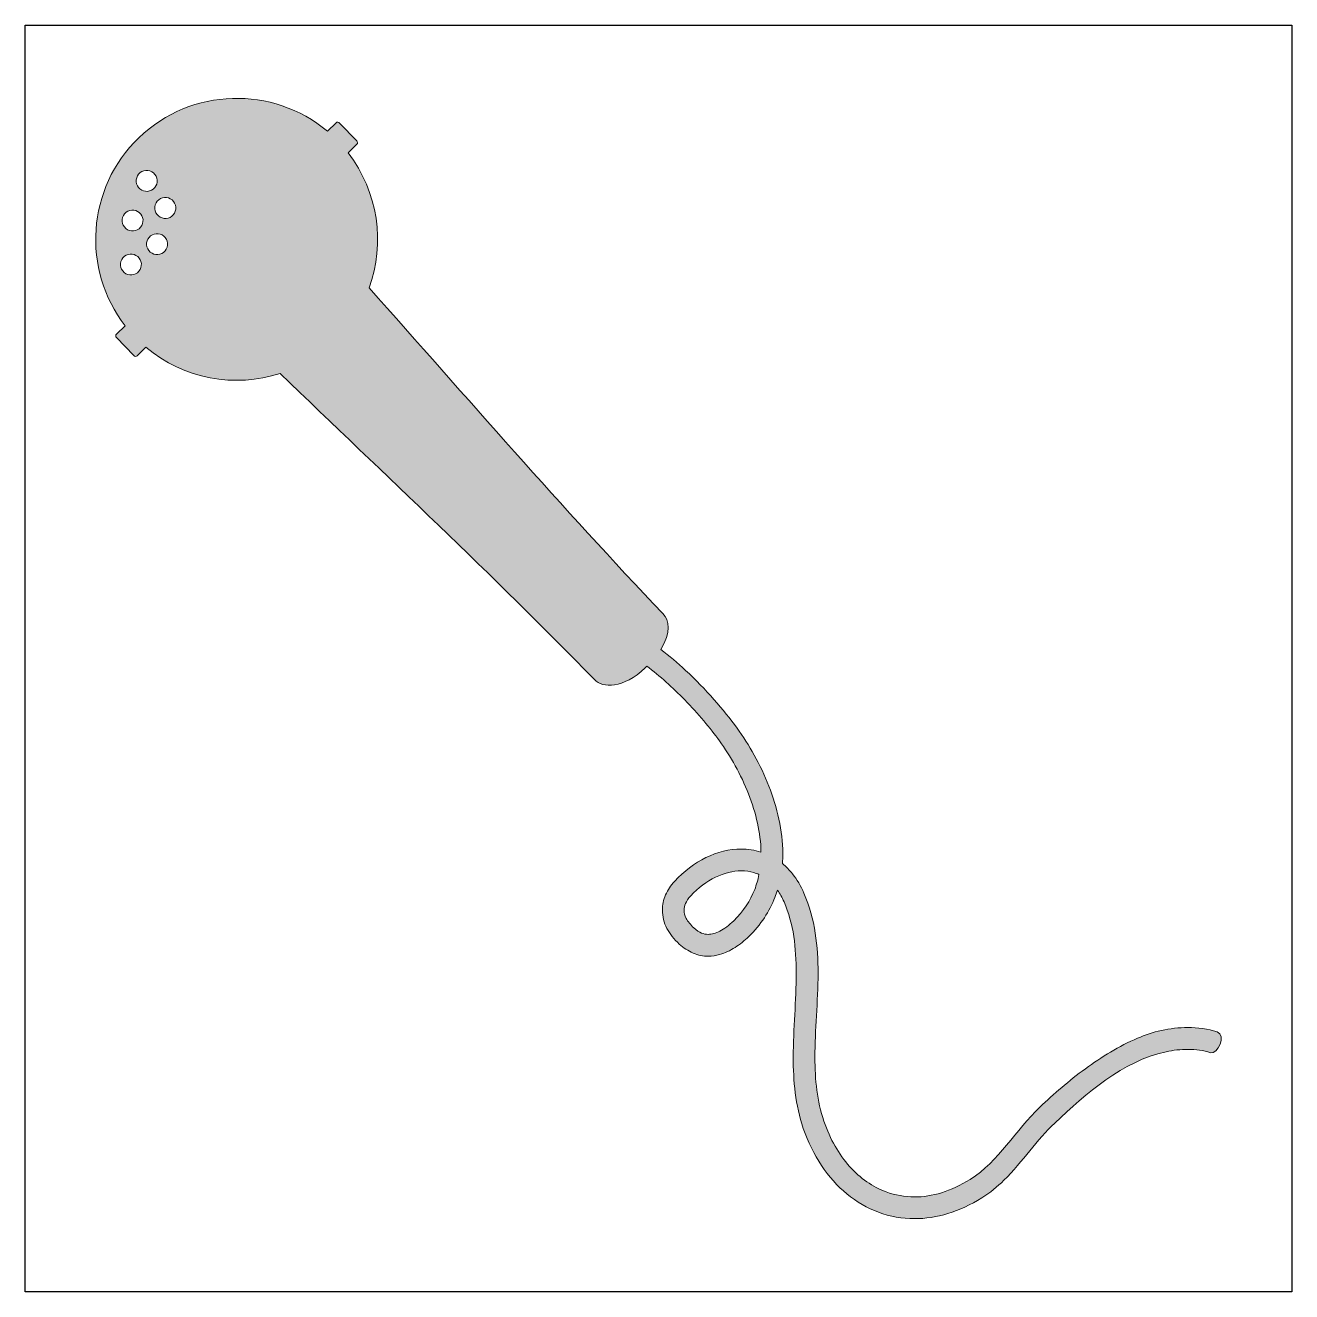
# Model space of a CAD drawing. Header units: inches. Extents: x 0 to 114, y 0 to 114.
import ezdxf

# ---------------------------------------------------------------- set-up
doc = ezdxf.new("R2010")
doc.units = ezdxf.units.IN
doc.header["$MEASUREMENT"] = 0
doc.layers.add('Image Background', color=7, linetype='Continuous')
doc.layers.add('Layer 1', color=7, linetype='Continuous')
picture_1 = doc.add_image_def('image1.png', size_in_pixel=(1350, 1350))

msp = doc.modelspace()

# ---------------------------------------------------------------- hatches: boundary and pattern name
at = {"layer": 'Layer 1', "true_color": 0xe8505d}
h = msp.add_hatch(color=13, dxfattribs=at)
h.dxf.hatch_style = 2
edge = h.paths.add_edge_path()
edge.add_spline(control_points=[(107.58, 23.44), (106.72, 23.72), (105.82, 23.84), (104.93, 23.84), (104.12, 23.84), (103.32, 23.74), (102.55, 23.58), (101.78, 23.41), (101.05, 23.17), (100.39, 22.88), (98.72, 22.16), (97.15, 21.19), (95.68, 20.12), (94.2, 19.04), (92.83, 17.85), (91.57, 16.66), (89.37, 14.59), (87.88, 11.77), (85.28, 10.13), (83.53, 9.04), (81.84, 8.55), (80.26, 8.55), (79.37, 8.55), (78.51, 8.71), (77.7, 9.01), (76.48, 9.46), (75.36, 10.23), (74.4, 11.31), (73.44, 12.38), (72.64, 13.75), (72.08, 15.38), (71.46, 17.2), (71.27, 19.13), (71.27, 21.15), (71.27, 22.38), (71.34, 23.63), (71.41, 24.9), (71.48, 26.17), (71.55, 27.45), (71.55, 28.74), (71.55, 29.95), (71.49, 31.16), (71.3, 32.37), (71.11, 33.58), (70.79, 34.79), (70.28, 35.96), (70, 36.62), (69.65, 37.2), (69.25, 37.71), (68.97, 38.06), (68.66, 38.37), (68.33, 38.64), (68.35, 38.94), (68.37, 39.24), (68.37, 39.54), (68.36, 41.62), (67.87, 43.7), (67.11, 45.64), (66.35, 47.58), (65.33, 49.37), (64.24, 50.87), (63.05, 52.51), (61.42, 54.4), (59.6, 56.08), (58.88, 56.76), (58.12, 57.39), (57.35, 57.97), (58.33, 59.5), (58.11, 60.61), (57.55, 61.2), (48.44, 70.76), (39.81, 80.76), (31.02, 90.61), (32.49, 94.63), (31.87, 99.26), (29.13, 102.79), (29.13, 102.79), (29.93, 103.56), (29.93, 103.56), (30.01, 103.64), (30, 103.78), (29.91, 103.87), (29.91, 103.87), (28.36, 105.48), (28.36, 105.48), (28.27, 105.57), (28.14, 105.58), (28.06, 105.51), (28.06, 105.51), (27.26, 104.74), (27.26, 104.74), (22.34, 108.87), (14.99, 108.71), (10.25, 104.16), (5.52, 99.6), (5.07, 92.26), (9.02, 87.19), (9.02, 87.19), (8.22, 86.42), (8.22, 86.42), (8.14, 86.34), (8.15, 86.2), (8.23, 86.11), (8.23, 86.11), (9.78, 84.5), (9.78, 84.5), (9.87, 84.41), (10.01, 84.39), (10.09, 84.47), (10.09, 84.47), (10.89, 85.24), (10.89, 85.24), (14.31, 82.36), (18.91, 81.56), (22.99, 82.88), (32.5, 73.72), (42.16, 64.71), (51.36, 55.25), (52.12, 54.47), (53.95, 54.39), (55.95, 56.32), (56, 56.37), (56.05, 56.41), (56.09, 56.46), (57.27, 55.58), (58.44, 54.52), (59.52, 53.42), (60.73, 52.17), (61.82, 50.86), (62.65, 49.72), (63.64, 48.35), (64.59, 46.68), (65.28, 44.92), (65.95, 43.2), (66.38, 41.4), (66.4, 39.68), (65.82, 39.86), (65.22, 39.95), (64.62, 39.95), (63.54, 39.95), (62.46, 39.67), (61.43, 39.18), (60.41, 38.68), (59.45, 37.96), (58.61, 37.05), (58.26, 36.67), (57.98, 36.26), (57.79, 35.81), (57.6, 35.37), (57.5, 34.91), (57.5, 34.44), (57.5, 33.87), (57.65, 33.3), (57.91, 32.79), (58.18, 32.28), (58.56, 31.81), (59.02, 31.38), (59.41, 31.03), (59.83, 30.75), (60.28, 30.56), (60.72, 30.37), (61.19, 30.28), (61.65, 30.28), (62, 30.28), (62.34, 30.33), (62.67, 30.43), (63.16, 30.56), (63.62, 30.79), (64.06, 31.07), (64.5, 31.35), (64.91, 31.68), (65.3, 32.06), (66.4, 33.12), (67.17, 34.32), (67.66, 35.59), (67.75, 35.81), (67.82, 36.03), (67.89, 36.25), (68.1, 35.94), (68.3, 35.59), (68.48, 35.18), (68.91, 34.18), (69.19, 33.15), (69.36, 32.07), (69.52, 31), (69.58, 29.88), (69.58, 28.74), (69.58, 27.52), (69.52, 26.27), (69.45, 25), (69.38, 23.74), (69.31, 22.45), (69.31, 21.15), (69.31, 19.02), (69.5, 16.86), (70.22, 14.74), (71.07, 12.27), (72.43, 10.24), (74.16, 8.82), (75.03, 8.1), (75.99, 7.55), (77.02, 7.17), (78.04, 6.79), (79.14, 6.59), (80.26, 6.59), (82.24, 6.59), (84.31, 7.2), (86.33, 8.47), (87.08, 8.94), (87.73, 9.48), (88.32, 10.05), (89.2, 10.91), (89.94, 11.83), (90.67, 12.72), (91.4, 13.61), (92.11, 14.47), (92.92, 15.22), (95.76, 17.9), (99.03, 20.8), (102.96, 21.66), (103.61, 21.79), (104.28, 21.87), (104.93, 21.87), (105.65, 21.87), (106.35, 21.78), (106.98, 21.57), (107.6, 21.37), (108.44, 23.16), (107.58, 23.44)], knot_values=[0, 0, 0, 0, 1, 1, 1, 2, 2, 2, 3, 3, 3, 4, 4, 4, 5, 5, 5, 6, 6, 6, 7, 7, 7, 8, 8, 8, 9, 9, 9, 10, 10, 10, 11, 11, 11, 12, 12, 12, 13, 13, 13, 14, 14, 14, 15, 15, 15, 16, 16, 16, 17, 17, 17, 18, 18, 18, 19, 19, 19, 20, 20, 20, 21, 21, 21, 22, 22, 22, 23, 23, 23, 24, 24, 24, 25, 25, 25, 26, 26, 26, 27, 27, 27, 28, 28, 28, 29, 29, 29, 30, 30, 30, 31, 31, 31, 32, 32, 32, 33, 33, 33, 34, 34, 34, 35, 35, 35, 36, 36, 36, 37, 37, 37, 38, 38, 38, 39, 39, 39, 40, 40, 40, 41, 41, 41, 42, 42, 42, 43, 43, 43, 44, 44, 44, 45, 45, 45, 46, 46, 46, 47, 47, 47, 48, 48, 48, 49, 49, 49, 50, 50, 50, 51, 51, 51, 52, 52, 52, 53, 53, 53, 54, 54, 54, 55, 55, 55, 56, 56, 56, 57, 57, 57, 58, 58, 58, 59, 59, 59, 60, 60, 60, 61, 61, 61, 62, 62, 62, 63, 63, 63, 64, 64, 64, 65, 65, 65, 66, 66, 66, 67, 67, 67, 68, 68, 68, 69, 69, 69, 70, 70, 70, 71, 71, 71, 72, 72, 72, 73, 73, 73, 74, 74, 74, 75, 75, 75, 76, 76, 76, 76], degree=3, periodic=1)
edge = h.paths.add_edge_path()
edge.add_spline(control_points=[(10.25, 92.1), (9.92, 91.7), (9.32, 91.65), (8.92, 91.99), (8.52, 92.33), (8.47, 92.92), (8.81, 93.32), (9.15, 93.72), (9.74, 93.77), (10.14, 93.43), (10.54, 93.1), (10.59, 92.5), (10.25, 92.1)], knot_values=[0, 0, 0, 0, 1, 1, 1, 2, 2, 2, 3, 3, 3, 4, 4, 4, 4], degree=3, periodic=1)
edge = h.paths.add_edge_path()
edge.add_spline(control_points=[(10.4, 96.07), (10.07, 95.67), (9.47, 95.62), (9.07, 95.96), (8.67, 96.3), (8.62, 96.89), (8.96, 97.29), (9.3, 97.69), (9.9, 97.74), (10.29, 97.4), (10.69, 97.07), (10.74, 96.47), (10.4, 96.07)], knot_values=[0, 0, 0, 0, 1, 1, 1, 2, 2, 2, 3, 3, 3, 4, 4, 4, 4], degree=3, periodic=1)
edge = h.paths.add_edge_path()
edge.add_spline(control_points=[(10.35, 99.53), (9.95, 99.87), (9.9, 100.47), (10.23, 100.87), (10.57, 101.27), (11.17, 101.32), (11.57, 100.98), (11.97, 100.64), (12.02, 100.04), (11.68, 99.65), (11.34, 99.25), (10.74, 99.2), (10.35, 99.53)], knot_values=[0, 0, 0, 0, 1, 1, 1, 2, 2, 2, 3, 3, 3, 4, 4, 4, 4], degree=3, periodic=1)
edge = h.paths.add_edge_path()
edge.add_spline(control_points=[(12.62, 93.94), (12.28, 93.55), (11.68, 93.5), (11.28, 93.83), (10.88, 94.17), (10.83, 94.77), (11.17, 95.16), (11.51, 95.56), (12.11, 95.61), (12.5, 95.28), (12.9, 94.94), (12.95, 94.34), (12.62, 93.94)], knot_values=[0, 0, 0, 0, 1, 1, 1, 2, 2, 2, 3, 3, 3, 4, 4, 4, 4], degree=3, periodic=1)
edge = h.paths.add_edge_path()
edge.add_spline(control_points=[(13.35, 97.2), (13.02, 96.8), (12.42, 96.76), (12.02, 97.09), (11.62, 97.43), (11.57, 98.03), (11.91, 98.43), (12.25, 98.82), (12.84, 98.87), (13.24, 98.54), (13.64, 98.2), (13.69, 97.6), (13.35, 97.2)], knot_values=[0, 0, 0, 0, 1, 1, 1, 2, 2, 2, 3, 3, 3, 4, 4, 4, 4], degree=3, periodic=1)
edge = h.paths.add_edge_path()
edge.add_spline(control_points=[(65.83, 36.3), (65.44, 35.29), (64.83, 34.34), (63.94, 33.48), (63.51, 33.07), (63.09, 32.75), (62.7, 32.55), (62.5, 32.44), (62.32, 32.37), (62.14, 32.32), (61.97, 32.27), (61.8, 32.25), (61.65, 32.25), (61.44, 32.25), (61.25, 32.29), (61.04, 32.37), (60.83, 32.46), (60.6, 32.61), (60.35, 32.83), (60.02, 33.13), (59.8, 33.42), (59.66, 33.69), (59.52, 33.96), (59.46, 34.21), (59.46, 34.44), (59.46, 34.63), (59.5, 34.82), (59.59, 35.03), (59.68, 35.24), (59.83, 35.48), (60.06, 35.72), (60.74, 36.46), (61.5, 37.03), (62.29, 37.41), (63.08, 37.79), (63.88, 37.98), (64.62, 37.98), (65.02, 37.98), (65.4, 37.93), (65.76, 37.82), (65.92, 37.77), (66.07, 37.72), (66.22, 37.65), (66.13, 37.19), (66, 36.74), (65.83, 36.3)], knot_values=[0, 0, 0, 0, 1, 1, 1, 2, 2, 2, 3, 3, 3, 4, 4, 4, 5, 5, 5, 6, 6, 6, 7, 7, 7, 8, 8, 8, 9, 9, 9, 10, 10, 10, 11, 11, 11, 12, 12, 12, 13, 13, 13, 14, 14, 14, 15, 15, 15, 15], degree=3, periodic=1)

# ---------------------------------------------------------------- linework, layer by layer
at = {"layer": 'Layer 1', "lineweight": 0}
for points, knots in [([(107.58, 23.44), (106.72, 23.72), (105.82, 23.84), (104.93, 23.84), (104.12, 23.84), (103.32, 23.74), (102.55, 23.58), (101.78, 23.41), (101.05, 23.17), (100.39, 22.88), (98.72, 22.16), (97.15, 21.19), (95.68, 20.12), (94.2, 19.04), (92.83, 17.85), (91.57, 16.66), (89.37, 14.59), (87.88, 11.77), (85.28, 10.13), (83.53, 9.04), (81.84, 8.55), (80.26, 8.55), (79.37, 8.55), (78.51, 8.71), (77.7, 9.01), (76.48, 9.46), (75.36, 10.23), (74.4, 11.31), (73.44, 12.38), (72.64, 13.75), (72.08, 15.38), (71.46, 17.2), (71.27, 19.13), (71.27, 21.15), (71.27, 22.38), (71.34, 23.63), (71.41, 24.9), (71.48, 26.17), (71.55, 27.45), (71.55, 28.74), (71.55, 29.95), (71.49, 31.16), (71.3, 32.37), (71.11, 33.58), (70.79, 34.79), (70.28, 35.96), (70, 36.62), (69.65, 37.2), (69.25, 37.71), (68.97, 38.06), (68.66, 38.37), (68.33, 38.64), (68.35, 38.94), (68.37, 39.24), (68.37, 39.54), (68.36, 41.62), (67.87, 43.7), (67.11, 45.64), (66.35, 47.58), (65.33, 49.37), (64.24, 50.87), (63.05, 52.51), (61.42, 54.4), (59.6, 56.08), (58.88, 56.76), (58.12, 57.39), (57.35, 57.97), (58.33, 59.5), (58.11, 60.61), (57.55, 61.2), (48.44, 70.76), (39.81, 80.76), (31.02, 90.61), (32.49, 94.63), (31.87, 99.26), (29.13, 102.79), (29.13, 102.79), (29.93, 103.56), (29.93, 103.56), (30.01, 103.64), (30, 103.78), (29.91, 103.87), (29.91, 103.87), (28.36, 105.48), (28.36, 105.48), (28.27, 105.57), (28.14, 105.58), (28.06, 105.51), (28.06, 105.51), (27.26, 104.74), (27.26, 104.74), (22.34, 108.87), (14.99, 108.71), (10.25, 104.16), (5.52, 99.6), (5.07, 92.26), (9.02, 87.19), (9.02, 87.19), (8.22, 86.42), (8.22, 86.42), (8.14, 86.34), (8.15, 86.2), (8.23, 86.11), (8.23, 86.11), (9.78, 84.5), (9.78, 84.5), (9.87, 84.41), (10.01, 84.39), (10.09, 84.47), (10.09, 84.47), (10.89, 85.24), (10.89, 85.24), (14.31, 82.36), (18.91, 81.56), (22.99, 82.88), (32.5, 73.72), (42.16, 64.71), (51.36, 55.25), (52.12, 54.47), (53.95, 54.39), (55.95, 56.32), (56, 56.37), (56.05, 56.41), (56.09, 56.46), (57.27, 55.58), (58.44, 54.52), (59.52, 53.42), (60.73, 52.17), (61.82, 50.86), (62.65, 49.72), (63.64, 48.35), (64.59, 46.68), (65.28, 44.92), (65.95, 43.2), (66.38, 41.4), (66.4, 39.68), (65.82, 39.86), (65.22, 39.95), (64.62, 39.95), (63.54, 39.95), (62.46, 39.67), (61.43, 39.18), (60.41, 38.68), (59.45, 37.96), (58.61, 37.05), (58.26, 36.67), (57.98, 36.26), (57.79, 35.81), (57.6, 35.37), (57.5, 34.91), (57.5, 34.44), (57.5, 33.87), (57.65, 33.3), (57.91, 32.79), (58.18, 32.28), (58.56, 31.81), (59.02, 31.38), (59.41, 31.03), (59.83, 30.75), (60.28, 30.56), (60.72, 30.37), (61.19, 30.28), (61.65, 30.28), (62, 30.28), (62.34, 30.33), (62.67, 30.43), (63.16, 30.56), (63.62, 30.79), (64.06, 31.07), (64.5, 31.35), (64.91, 31.68), (65.3, 32.06), (66.4, 33.12), (67.17, 34.32), (67.66, 35.59), (67.75, 35.81), (67.82, 36.03), (67.89, 36.25), (68.1, 35.94), (68.3, 35.59), (68.48, 35.18), (68.91, 34.18), (69.19, 33.15), (69.36, 32.07), (69.52, 31), (69.58, 29.88), (69.58, 28.74), (69.58, 27.52), (69.52, 26.27), (69.45, 25), (69.38, 23.74), (69.31, 22.45), (69.31, 21.15), (69.31, 19.02), (69.5, 16.86), (70.22, 14.74), (71.07, 12.27), (72.43, 10.24), (74.16, 8.82), (75.03, 8.1), (75.99, 7.55), (77.02, 7.17), (78.04, 6.79), (79.14, 6.59), (80.26, 6.59), (82.24, 6.59), (84.31, 7.2), (86.33, 8.47), (87.08, 8.94), (87.73, 9.48), (88.32, 10.05), (89.2, 10.91), (89.94, 11.83), (90.67, 12.72), (91.4, 13.61), (92.11, 14.47), (92.92, 15.22), (95.76, 17.9), (99.03, 20.8), (102.96, 21.66), (103.61, 21.79), (104.28, 21.87), (104.93, 21.87), (105.65, 21.87), (106.35, 21.78), (106.98, 21.57), (107.6, 21.37), (108.44, 23.16), (107.58, 23.44)], [0, 0, 0, 0, 1, 1, 1, 2, 2, 2, 3, 3, 3, 4, 4, 4, 5, 5, 5, 6, 6, 6, 7, 7, 7, 8, 8, 8, 9, 9, 9, 10, 10, 10, 11, 11, 11, 12, 12, 12, 13, 13, 13, 14, 14, 14, 15, 15, 15, 16, 16, 16, 17, 17, 17, 18, 18, 18, 19, 19, 19, 20, 20, 20, 21, 21, 21, 22, 22, 22, 23, 23, 23, 24, 24, 24, 25, 25, 25, 26, 26, 26, 27, 27, 27, 28, 28, 28, 29, 29, 29, 30, 30, 30, 31, 31, 31, 32, 32, 32, 33, 33, 33, 34, 34, 34, 35, 35, 35, 36, 36, 36, 37, 37, 37, 38, 38, 38, 39, 39, 39, 40, 40, 40, 41, 41, 41, 42, 42, 42, 43, 43, 43, 44, 44, 44, 45, 45, 45, 46, 46, 46, 47, 47, 47, 48, 48, 48, 49, 49, 49, 50, 50, 50, 51, 51, 51, 52, 52, 52, 53, 53, 53, 54, 54, 54, 55, 55, 55, 56, 56, 56, 57, 57, 57, 58, 58, 58, 59, 59, 59, 60, 60, 60, 61, 61, 61, 62, 62, 62, 63, 63, 63, 64, 64, 64, 65, 65, 65, 66, 66, 66, 67, 67, 67, 68, 68, 68, 69, 69, 69, 70, 70, 70, 71, 71, 71, 72, 72, 72, 73, 73, 73, 74, 74, 74, 75, 75, 75, 76, 76, 76, 76]), ([(10.35, 99.53), (9.95, 99.87), (9.9, 100.47), (10.23, 100.87), (10.57, 101.27), (11.17, 101.32), (11.57, 100.98), (11.97, 100.64), (12.02, 100.04), (11.68, 99.65), (11.34, 99.25), (10.74, 99.2), (10.35, 99.53)], [0, 0, 0, 0, 1, 1, 1, 2, 2, 2, 3, 3, 3, 4, 4, 4, 4]), ([(13.35, 97.2), (13.02, 96.8), (12.42, 96.76), (12.02, 97.09), (11.62, 97.43), (11.57, 98.03), (11.91, 98.43), (12.25, 98.82), (12.84, 98.87), (13.24, 98.54), (13.64, 98.2), (13.69, 97.6), (13.35, 97.2)], [0, 0, 0, 0, 1, 1, 1, 2, 2, 2, 3, 3, 3, 4, 4, 4, 4]), ([(10.4, 96.07), (10.07, 95.67), (9.47, 95.62), (9.07, 95.96), (8.67, 96.3), (8.62, 96.89), (8.96, 97.29), (9.3, 97.69), (9.9, 97.74), (10.29, 97.4), (10.69, 97.07), (10.74, 96.47), (10.4, 96.07)], [0, 0, 0, 0, 1, 1, 1, 2, 2, 2, 3, 3, 3, 4, 4, 4, 4]), ([(12.62, 93.94), (12.28, 93.55), (11.68, 93.5), (11.28, 93.83), (10.88, 94.17), (10.83, 94.77), (11.17, 95.16), (11.51, 95.56), (12.11, 95.61), (12.5, 95.28), (12.9, 94.94), (12.95, 94.34), (12.62, 93.94)], [0, 0, 0, 0, 1, 1, 1, 2, 2, 2, 3, 3, 3, 4, 4, 4, 4]), ([(10.25, 92.1), (9.92, 91.7), (9.32, 91.65), (8.92, 91.99), (8.52, 92.33), (8.47, 92.92), (8.81, 93.32), (9.15, 93.72), (9.74, 93.77), (10.14, 93.43), (10.54, 93.1), (10.59, 92.5), (10.25, 92.1)], [0, 0, 0, 0, 1, 1, 1, 2, 2, 2, 3, 3, 3, 4, 4, 4, 4]), ([(65.83, 36.3), (65.44, 35.29), (64.83, 34.34), (63.94, 33.48), (63.51, 33.07), (63.09, 32.75), (62.7, 32.55), (62.5, 32.44), (62.32, 32.37), (62.14, 32.32), (61.97, 32.27), (61.8, 32.25), (61.65, 32.25), (61.44, 32.25), (61.25, 32.29), (61.04, 32.37), (60.83, 32.46), (60.6, 32.61), (60.35, 32.83), (60.02, 33.13), (59.8, 33.42), (59.66, 33.69), (59.52, 33.96), (59.46, 34.21), (59.46, 34.44), (59.46, 34.63), (59.5, 34.82), (59.59, 35.03), (59.68, 35.24), (59.83, 35.48), (60.06, 35.72), (60.74, 36.46), (61.5, 37.03), (62.29, 37.41), (63.08, 37.79), (63.88, 37.98), (64.62, 37.98), (65.02, 37.98), (65.4, 37.93), (65.76, 37.82), (65.92, 37.77), (66.07, 37.72), (66.22, 37.65), (66.13, 37.19), (66, 36.74), (65.83, 36.3)], [0, 0, 0, 0, 1, 1, 1, 2, 2, 2, 3, 3, 3, 4, 4, 4, 5, 5, 5, 6, 6, 6, 7, 7, 7, 8, 8, 8, 9, 9, 9, 10, 10, 10, 11, 11, 11, 12, 12, 12, 13, 13, 13, 14, 14, 14, 15, 15, 15, 15])]:
    msp.add_open_spline(points, degree=3, knots=knots, dxfattribs=at)

# ---------------------------------------------------------------- pictures from other files: only their frames are drawn
at = {"layer": 'Image Background'}
image = msp.add_image(picture_1, insert=(0, 0), size_in_units=(114.3, 114.3), dxfattribs=at)

doc.saveas('drawing.dxf')
